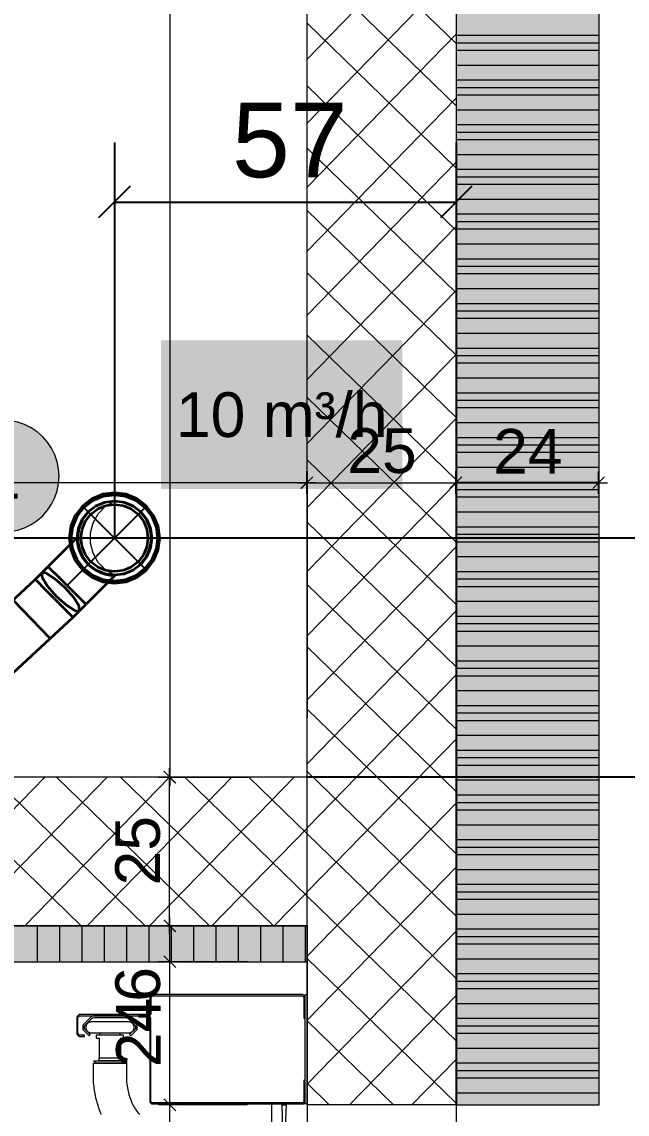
# Model space of a CAD drawing. Extents: x 0 to 1189, y 0 to 841.
# Drawn here: x 851.27 to 871.58, y 444.8 to 481.47 of the extents above; entities that cross this region are included whole.
import ezdxf
from ezdxf.lldxf.tags import DXFTag

# ---------------------------------------------------------------- set-up
doc = ezdxf.new("R2010")
doc.units = 0
doc.linetypes.add('_Hiddenline_', pattern=[3, 2, -1])
doc.layers.get('0').update_dxf_attribs({"lineweight": 35})
for name, color, linetype, lineweight in [('152.0 Kanalisation', 7, 'Continuous', 25), ('211.5 Stahlbeton Kontur', 7, 'Continuous', 25), ('211.5 Stahlbeton Schraffur', 7, 'Continuous', 25), ('221.6 Garagentor', 7, 'Continuous', 25), ('225.2 Dämmung Aussen', 7, 'Continuous', 25), ('225.2 Dämmung Innen', 7, 'Continuous', 25), ('Bemassung', 7, 'Continuous', 25), ('Gebäude Kontur', 7, 'Continuous', 25), ('Hilfskörper', 7, 'Continuous', 25)]:
    doc.layers.add(name, color=color, linetype=linetype, lineweight=lineweight)
for name, color, linetype, lineweight, true_color in [('L_Auslass', 7, 'Continuous', 35, 0xababab), ('L_Mass', 5, 'Continuous', 25, 0x0000ff), ('L_Zuluft_eingelegt', 1, 'fein_strichliert', 35, 0xff0000)]:
    doc.layers.add(name, color=color, linetype=linetype, lineweight=lineweight, true_color=true_color)
doc.styles.get("Standard").update_dxf_attribs({"font": 'arial.ttf'})
tags = doc.linetypes.add('fein_strichliert', pattern=[4, 1, -2, 1]).pattern_tags.tags
tags[8:9] = [DXFTag(74, 4), DXFTag(75, 0), DXFTag(340, '0'), DXFTag(46, 0.0), DXFTag(50, 0.0), DXFTag(44, 0.0), DXFTag(45, 0.0)]
tags[6:7] = [DXFTag(74, 4), DXFTag(75, 0), DXFTag(340, '0'), DXFTag(46, 0.0), DXFTag(50, 0.0), DXFTag(44, 0.0), DXFTag(45, 0.0)]
tags[4:5] = [DXFTag(74, 4), DXFTag(75, 0), DXFTag(340, '0'), DXFTag(46, 0.0), DXFTag(50, 0.0), DXFTag(44, 0.0), DXFTag(45, 0.0)]
tags = doc.linetypes.add('Strichlin_lang', pattern=[0.5, 0.3, -0.2]).pattern_tags.tags
tags[6:7] = [DXFTag(74, 4), DXFTag(75, 0), DXFTag(340, '0'), DXFTag(46, 1.0), DXFTag(50, 0.0), DXFTag(44, 0.0), DXFTag(45, 0.0)]
tags[4:5] = [DXFTag(74, 4), DXFTag(75, 0), DXFTag(340, '0'), DXFTag(46, 1.0), DXFTag(50, 0.0), DXFTag(44, 0.0), DXFTag(45, 0.0)]
tags = doc.linetypes.add('STRICHPUNKT2', pattern=[12.7, 6.35, -3.175, 0, -3.175]).pattern_tags.tags
tags[10:11] = [DXFTag(74, 4), DXFTag(75, 0), DXFTag(340, '0'), DXFTag(46, 0.0), DXFTag(50, 0.0), DXFTag(44, 0.0), DXFTag(45, 0.0)]
tags[8:9] = [DXFTag(74, 4), DXFTag(75, 0), DXFTag(340, '0'), DXFTag(46, 0.0), DXFTag(50, 0.0), DXFTag(44, 0.0), DXFTag(45, 0.0)]
tags[6:7] = [DXFTag(74, 4), DXFTag(75, 0), DXFTag(340, '0'), DXFTag(46, 0.0), DXFTag(50, 0.0), DXFTag(44, 0.0), DXFTag(45, 0.0)]
tags[4:5] = [DXFTag(74, 4), DXFTag(75, 0), DXFTag(340, '0'), DXFTag(46, 0.0), DXFTag(50, 0.0), DXFTag(44, 0.0), DXFTag(45, 0.0)]
tags = doc.linetypes.add('Wipeout_Contour', pattern=[1, 0, -1]).pattern_tags.tags
tags[6:7] = [DXFTag(74, 4), DXFTag(75, 0), DXFTag(340, '0'), DXFTag(46, 1.0), DXFTag(50, 0.0), DXFTag(44, 0.0), DXFTag(45, 0.0)]
tags[4:5] = [DXFTag(74, 4), DXFTag(75, 0), DXFTag(340, '0'), DXFTag(46, 1.0), DXFTag(50, 0.0), DXFTag(44, 0.0), DXFTag(45, 0.0)]

# ---------------------------------------------------------------- blocks, each defined once
blk = doc.blocks.new('Referenz-A0SO6TOG06', base_point=(4.401, 96.704))
at = {"layer": '152.0 Kanalisation', "color": 0, "lineweight": 13}
blk.add_line((865.837, 445.12), (865.835, 385.12), dxfattribs=at)
at = {"layer": '211.5 Stahlbeton Kontur', "color": 0, "lineweight": 18}
for p, q in [((865.839, 541.12), (865.837, 445.12)), ((860.842, 445.12), (860.837, 536.122)), ((860.836, 456.12), (619.836, 456.12)), ((860.836, 451.127), (860.836, 456.12)), ((619.836, 451.127), (860.836, 451.127)), ((865.837, 445.12), (860.842, 445.12))]:
    blk.add_line(p, q, dxfattribs=at)
at = {"layer": '211.5 Stahlbeton Schraffur', "color": 0, "lineweight": 13}
for p, q in [((865.837, 480.744), (860.84, 485.607)), ((860.84, 480.223), (865.838, 485.36)), ((865.837, 478.652), (860.84, 483.514)), ((860.84, 478.072), (865.838, 483.209)), ((865.837, 476.559), (860.84, 481.421)), ((860.84, 475.921), (865.837, 481.057)), ((865.837, 474.466), (860.84, 479.328)), ((860.84, 473.771), (865.837, 478.906)), ((865.837, 472.373), (860.84, 477.235)), ((860.841, 471.62), (865.837, 476.755)), ((865.837, 470.28), (860.84, 475.142)), ((860.841, 469.469), (865.837, 474.604)), ((865.837, 468.188), (860.841, 473.049)), ((860.841, 467.318), (865.837, 472.453)), ((865.837, 466.095), (860.841, 470.956)), ((860.841, 465.167), (865.837, 470.302)), ((865.837, 464.002), (860.841, 468.863)), ((860.841, 463.016), (865.837, 468.151)), ((865.837, 461.909), (860.841, 466.77)), ((860.841, 460.865), (865.837, 466)), ((865.837, 459.817), (860.841, 464.677)), ((860.841, 458.714), (865.837, 463.849)), ((865.837, 457.724), (860.841, 462.584)), ((860.842, 456.564), (865.837, 461.698)), ((865.837, 455.631), (860.841, 460.491)), ((860.842, 454.413), (865.837, 459.547)), ((865.837, 453.538), (860.841, 458.399)), ((860.842, 452.262), (865.837, 457.396)), ((865.837, 451.445), (860.842, 456.306)), ((847.181, 451.127), (852.039, 456.12)), ((853.258, 451.127), (848.126, 456.12)), ((849.274, 451.127), (854.132, 456.12)), ((855.409, 451.127), (850.277, 456.12)), ((851.367, 451.127), (856.224, 456.12)), ((857.56, 451.127), (852.428, 456.12)), ((853.46, 451.127), (858.317, 456.12)), ((859.711, 451.127), (854.579, 456.12)), ((855.552, 451.127), (860.41, 456.12)), ((860.836, 452.125), (856.73, 456.12)), ((860.836, 454.218), (858.881, 456.12)), ((860.842, 450.111), (865.837, 455.245)), ((857.645, 451.127), (860.836, 454.407)), ((865.837, 449.353), (860.842, 454.213)), ((860.842, 447.96), (865.837, 453.094)), ((859.738, 451.127), (860.836, 452.256)), ((865.837, 447.26), (860.842, 452.12)), ((860.842, 445.809), (865.837, 450.943)), ((865.837, 445.167), (860.842, 450.027)), ((862.264, 445.12), (865.837, 448.792)), ((863.734, 445.12), (860.842, 447.934)), ((864.357, 445.12), (865.837, 446.64)), ((861.583, 445.12), (860.842, 445.841))]:
    blk.add_line(p, q, dxfattribs=at)
at = {"layer": '221.6 Garagentor', "color": 0, "lineweight": 13}
for p, q in [((855.638, 448.817), (855.56, 448.738)), ((860.695, 448.817), (855.638, 448.817)), ((860.774, 448.738), (860.695, 448.817)), ((860.774, 445.149), (860.774, 448.817)), ((860.774, 448.817), (860.839, 448.817)), ((860.839, 448.817), (860.839, 445.149)), ((855.56, 448.738), (855.56, 448.188)), ((855.6, 448.722), (855.655, 448.777)), ((855.6, 448.171), (855.6, 448.722)), ((855.655, 448.777), (860.679, 448.777)), ((860.679, 448.777), (860.734, 448.722)), ((860.734, 448.722), (860.734, 448.031)), ((860.774, 448.031), (860.774, 448.738)), ((853.188, 448.149), (853.109, 448.07)), ((853.149, 448.053), (853.205, 448.109)), ((855.52, 448.149), (853.188, 448.149)), ((853.205, 448.109), (855.537, 448.109)), ((853.604, 448.084), (853.311, 447.79)), ((853.665, 448.109), (853.604, 448.084)), ((854.781, 448.109), (853.665, 448.109)), ((854.842, 448.084), (854.781, 448.109)), ((855.136, 447.79), (854.842, 448.084)), ((855.52, 448.109), (855.18, 448.109)), ((855.18, 448.109), (855.18, 448.069)), ((855.56, 448.188), (855.52, 448.149)), ((855.599, 448.031), (855.52, 448.109)), ((855.537, 448.109), (855.6, 448.171)), ((853.109, 448.07), (853.109, 447.494)), ((853.149, 447.51), (853.149, 448.053)), ((853.311, 447.79), (853.311, 447.642)), ((853.371, 447.766), (853.638, 448.033)), ((853.371, 447.667), (853.371, 447.766)), ((853.416, 447.749), (853.412, 447.721)), ((853.412, 447.721), (853.412, 447.713)), ((853.412, 447.713), (853.412, 447.706)), ((853.423, 447.775), (853.416, 447.749)), ((853.432, 447.799), (853.423, 447.775)), ((853.444, 447.82), (853.432, 447.799)), ((853.458, 447.839), (853.444, 447.82)), ((853.475, 447.855), (853.458, 447.839)), ((853.494, 447.869), (853.475, 447.855)), ((853.516, 447.88), (853.494, 447.869)), ((853.539, 447.889), (853.516, 447.88)), ((853.566, 447.896), (853.539, 447.889)), ((853.595, 447.9), (853.566, 447.896)), ((854.56, 447.9), (853.595, 447.9)), ((853.638, 448.033), (853.677, 448.049)), ((853.677, 448.049), (854.77, 448.049)), ((854.801, 447.9), (854.56, 447.9)), ((854.77, 448.049), (854.808, 448.033)), ((854.831, 447.9), (854.801, 447.9)), ((854.808, 448.033), (855.076, 447.766)), ((854.847, 447.9), (854.831, 447.9)), ((854.861, 447.899), (854.847, 447.9)), ((854.889, 447.894), (854.861, 447.899)), ((854.915, 447.887), (854.889, 447.894)), ((854.938, 447.877), (854.915, 447.887)), ((854.959, 447.865), (854.938, 447.877)), ((854.977, 447.85), (854.959, 447.865)), ((854.993, 447.833), (854.977, 447.85)), ((855.007, 447.814), (854.993, 447.833)), ((855.018, 447.792), (855.007, 447.814)), ((855.026, 447.767), (855.018, 447.792)), ((855.032, 447.741), (855.026, 447.767)), ((855.031, 447.683), (855.035, 447.712)), ((855.034, 447.726), (855.032, 447.741)), ((855.035, 447.719), (855.034, 447.726)), ((855.035, 447.712), (855.035, 447.719)), ((855.076, 447.766), (855.076, 447.667)), ((855.136, 447.642), (855.136, 447.79)), ((855.18, 448.069), (855.504, 448.069)), ((855.504, 448.069), (855.559, 448.014)), ((855.559, 448.014), (855.559, 445.211)), ((855.599, 445.227), (855.599, 448.031)), ((860.734, 448.031), (860.774, 448.031)), ((853.109, 447.494), (853.188, 447.415)), ((853.205, 447.455), (853.149, 447.51)), ((853.188, 447.415), (853.371, 447.415)), ((853.371, 447.455), (853.205, 447.455)), ((853.311, 447.642), (853.521, 447.432)), ((853.563, 447.474), (853.371, 447.667)), ((853.371, 447.415), (853.371, 447.455)), ((853.412, 447.706), (853.414, 447.692)), ((853.414, 447.692), (853.42, 447.665)), ((853.42, 447.665), (853.429, 447.641)), ((853.429, 447.641), (853.44, 447.619)), ((853.44, 447.619), (853.454, 447.599)), ((853.454, 447.599), (853.469, 447.582)), ((853.469, 447.582), (853.488, 447.568)), ((853.488, 447.568), (853.509, 447.556)), ((853.509, 447.556), (853.532, 447.546)), ((853.521, 447.432), (853.563, 447.474)), ((853.532, 447.546), (853.557, 447.539)), ((853.557, 447.539), (853.585, 447.534)), ((853.585, 447.534), (853.6, 447.533)), ((853.6, 447.533), (853.615, 447.533)), ((853.615, 447.533), (853.645, 447.533)), ((853.645, 447.533), (853.887, 447.533)), ((854.682, 447.454), (853.765, 447.454)), ((853.765, 447.454), (853.765, 447.349)), ((853.765, 447.349), (853.857, 447.349)), ((853.857, 447.349), (853.857, 446.694)), ((853.887, 447.533), (854.852, 447.533)), ((853.891, 447.454), (853.891, 447.533)), ((853.891, 447.533), (854.556, 447.533)), ((854.556, 447.454), (853.891, 447.454)), ((854.556, 447.533), (854.556, 447.454)), ((854.59, 446.694), (854.59, 447.349)), ((854.59, 447.349), (854.682, 447.349)), ((854.682, 447.349), (854.682, 447.454)), ((854.852, 447.533), (854.881, 447.537)), ((854.881, 447.537), (854.908, 447.543)), ((855.076, 447.667), (854.883, 447.474)), ((854.883, 447.474), (854.926, 447.432)), ((854.908, 447.543), (854.931, 447.552)), ((854.926, 447.432), (855.136, 447.642)), ((854.931, 447.552), (854.953, 447.564)), ((854.953, 447.564), (854.972, 447.578)), ((854.972, 447.578), (854.989, 447.594)), ((854.989, 447.594), (855.003, 447.612)), ((855.003, 447.612), (855.015, 447.634)), ((855.015, 447.634), (855.024, 447.657)), ((855.024, 447.657), (855.031, 447.683)), ((853.857, 446.694), (854.59, 446.694)), ((853.857, 446.59), (853.857, 446.694)), ((853.857, 446.694), (854.59, 446.694)), ((854.59, 446.694), (854.59, 446.59)), ((853.668, 446.51), (853.668, 446.511)), ((853.668, 446.511), (853.669, 446.511)), ((853.668, 446.508), (853.668, 446.51)), ((853.668, 446.504), (853.668, 446.508)), ((853.668, 446.496), (853.668, 446.504)), ((853.668, 446.48), (853.668, 446.496)), ((853.668, 446.417), (853.668, 446.48)), ((853.668, 445.908), (853.668, 446.417)), ((853.669, 446.511), (853.701, 446.511)), ((853.752, 446.511), (853.673, 446.59)), ((853.673, 446.59), (854.774, 446.59)), ((853.701, 446.511), (853.828, 446.511)), ((854.695, 446.511), (853.752, 446.511)), ((853.828, 446.511), (854.082, 446.511)), ((854.59, 446.59), (853.857, 446.59)), ((854.082, 446.511), (854.591, 446.511)), ((854.591, 446.511), (854.718, 446.511)), ((854.774, 446.59), (854.695, 446.511)), ((854.718, 446.511), (854.75, 446.511)), ((854.75, 446.511), (854.766, 446.511)), ((854.766, 446.511), (854.774, 446.511)), ((854.774, 446.511), (854.778, 446.511)), ((854.778, 446.511), (854.779, 446.511)), ((854.779, 446.511), (854.779, 446.51)), ((854.779, 446.51), (854.779, 446.508)), ((854.779, 446.508), (854.779, 446.445)), ((854.779, 446.445), (854.779, 446.19)), ((853.674, 445.845), (853.668, 445.908)), ((854.779, 446.19), (854.779, 445.936)), ((854.779, 445.936), (854.779, 445.904)), ((854.779, 445.904), (854.782, 445.873)), ((854.782, 445.873), (854.79, 445.811)), ((860.734, 445.935), (860.734, 445.227)), ((860.774, 445.935), (860.734, 445.935)), ((860.774, 445.211), (860.774, 445.935)), ((853.682, 445.783), (853.674, 445.845)), ((853.689, 445.722), (853.682, 445.783)), ((853.698, 445.661), (853.689, 445.722)), ((853.707, 445.601), (853.698, 445.661)), ((853.717, 445.542), (853.707, 445.601)), ((853.728, 445.483), (853.717, 445.542)), ((854.79, 445.811), (854.798, 445.75)), ((854.798, 445.75), (854.808, 445.691)), ((854.808, 445.691), (854.819, 445.632)), ((854.819, 445.632), (854.831, 445.575)), ((854.831, 445.575), (854.844, 445.519)), ((854.844, 445.519), (854.859, 445.464)), ((853.739, 445.425), (853.728, 445.483)), ((853.751, 445.368), (853.739, 445.425)), ((853.764, 445.312), (853.751, 445.368)), ((853.777, 445.256), (853.764, 445.312)), ((853.792, 445.201), (853.777, 445.256)), ((853.807, 445.147), (853.792, 445.201)), ((853.823, 445.093), (853.807, 445.147)), ((854.859, 445.464), (854.874, 445.411)), ((854.874, 445.411), (854.891, 445.358)), ((854.891, 445.358), (854.909, 445.307)), ((854.909, 445.307), (854.929, 445.257)), ((854.929, 445.257), (854.949, 445.209)), ((854.949, 445.209), (854.971, 445.161)), ((854.971, 445.161), (854.994, 445.115)), ((855.559, 445.211), (855.622, 445.148)), ((855.638, 445.188), (855.599, 445.227)), ((855.622, 445.148), (860.712, 445.148)), ((860.695, 445.188), (855.638, 445.188)), ((859.639, 445.149), (859.639, 385.149)), ((860.839, 445.149), (859.639, 445.149)), ((860.734, 445.227), (860.695, 445.188)), ((860.712, 445.148), (860.774, 445.211)), ((860.839, 445.149), (860.774, 445.149)), ((853.839, 445.04), (853.823, 445.093)), ((853.856, 444.988), (853.839, 445.04)), ((853.874, 444.937), (853.856, 444.988)), ((853.893, 444.886), (853.874, 444.937)), ((853.912, 444.836), (853.893, 444.886)), ((853.932, 444.787), (853.912, 444.836)), ((854.994, 445.115), (855.018, 445.07)), ((855.018, 445.07), (855.044, 445.026)), ((855.044, 445.026), (855.07, 444.983)), ((855.07, 444.983), (855.098, 444.942)), ((855.098, 444.942), (855.127, 444.901)), ((855.127, 444.901), (855.157, 444.862)), ((855.157, 444.862), (855.189, 444.824)), ((855.189, 444.824), (855.221, 444.788)), ((860.028, 444.337), (860.001, 445.122)), ((860.001, 445.122), (860.131, 445.122)), ((860.131, 445.122), (860.105, 444.337))]:
    blk.add_line(p, q, dxfattribs=at)
at = {"layer": '225.2 Dämmung Aussen', "color": 0, "lineweight": 13}
for p, q in [((865.837, 550.922), (865.837, 445.12)), ((870.64, 445.12), (870.64, 550.919)), ((865.837, 481.021), (870.64, 481.021)), ((865.837, 480.771), (870.64, 480.771)), ((865.837, 480.521), (870.64, 480.521)), ((865.837, 480.021), (870.64, 480.021)), ((865.837, 480.021), (870.64, 480.021)), ((865.837, 479.521), (870.64, 479.521)), ((865.837, 479.271), (870.64, 479.271)), ((865.837, 479.021), (870.64, 479.021)), ((865.837, 478.521), (870.64, 478.521)), ((865.837, 478.521), (870.64, 478.521)), ((865.837, 478.021), (870.64, 478.021)), ((865.837, 477.771), (870.64, 477.771)), ((865.837, 477.521), (870.64, 477.521)), ((865.837, 477.021), (870.64, 477.021)), ((865.837, 477.021), (870.64, 477.021)), ((865.837, 476.521), (870.64, 476.521)), ((865.837, 476.271), (870.64, 476.271)), ((865.837, 476.021), (870.64, 476.021)), ((865.837, 475.521), (870.64, 475.521)), ((865.837, 475.521), (870.64, 475.521)), ((865.837, 475.021), (870.64, 475.021)), ((865.837, 474.771), (870.64, 474.771)), ((865.837, 474.521), (870.64, 474.521)), ((865.837, 474.021), (870.64, 474.021)), ((865.837, 474.021), (870.64, 474.021)), ((865.837, 473.521), (870.64, 473.521)), ((865.837, 473.271), (870.64, 473.271)), ((865.837, 473.021), (870.64, 473.021)), ((865.837, 472.521), (870.64, 472.521)), ((865.837, 472.521), (870.64, 472.521)), ((865.837, 472.021), (870.64, 472.021)), ((865.837, 471.771), (870.64, 471.771)), ((865.837, 471.521), (870.64, 471.521)), ((865.837, 471.021), (870.64, 471.021)), ((865.837, 471.021), (870.64, 471.021)), ((865.837, 470.521), (870.64, 470.521)), ((865.837, 470.271), (870.64, 470.271)), ((865.837, 470.021), (870.64, 470.021)), ((865.837, 469.521), (870.64, 469.521)), ((865.837, 469.521), (870.64, 469.521)), ((865.837, 469.021), (870.64, 469.021)), ((865.837, 468.771), (870.64, 468.771)), ((865.837, 468.521), (870.64, 468.521)), ((865.837, 468.021), (870.64, 468.021)), ((865.837, 468.021), (870.64, 468.021)), ((865.837, 467.521), (870.64, 467.521)), ((865.837, 467.271), (870.64, 467.271)), ((865.837, 467.021), (870.64, 467.021)), ((865.837, 466.521), (870.64, 466.521)), ((865.837, 466.521), (870.64, 466.521)), ((865.837, 466.021), (870.64, 466.021)), ((865.837, 465.771), (870.64, 465.771)), ((865.837, 465.521), (870.64, 465.521)), ((865.837, 465.021), (870.64, 465.021)), ((865.837, 465.021), (870.64, 465.021)), ((865.837, 464.521), (870.64, 464.521)), ((865.837, 464.271), (870.64, 464.271)), ((865.837, 464.021), (870.64, 464.021)), ((865.837, 463.521), (870.64, 463.521)), ((865.837, 463.521), (870.64, 463.521)), ((865.837, 463.021), (870.64, 463.021)), ((865.837, 462.771), (870.64, 462.771)), ((865.837, 462.521), (870.64, 462.521)), ((865.837, 462.021), (870.64, 462.021)), ((865.837, 462.021), (870.64, 462.021)), ((865.837, 461.521), (870.64, 461.521)), ((865.837, 461.271), (870.64, 461.271)), ((865.837, 461.021), (870.64, 461.021)), ((865.837, 460.521), (870.64, 460.521)), ((865.837, 460.521), (870.64, 460.521)), ((865.837, 460.021), (870.64, 460.021)), ((865.837, 459.771), (870.64, 459.771)), ((865.837, 459.521), (870.64, 459.521)), ((865.837, 459.021), (870.64, 459.021)), ((865.837, 459.021), (870.64, 459.021)), ((865.837, 458.521), (870.64, 458.521)), ((865.837, 458.271), (870.64, 458.271)), ((865.837, 458.021), (870.64, 458.021)), ((865.837, 457.521), (870.64, 457.521)), ((865.837, 457.521), (870.64, 457.521)), ((865.837, 457.021), (870.64, 457.021)), ((865.837, 456.771), (870.64, 456.771)), ((865.837, 456.521), (870.64, 456.521)), ((865.837, 456.021), (870.64, 456.021)), ((865.837, 456.021), (870.64, 456.021)), ((865.837, 455.521), (870.64, 455.521)), ((865.837, 455.271), (870.64, 455.271)), ((865.837, 455.021), (870.64, 455.021)), ((865.837, 454.521), (870.64, 454.521)), ((865.837, 454.521), (870.64, 454.521)), ((865.837, 454.021), (870.64, 454.021)), ((865.837, 453.771), (870.64, 453.771)), ((865.837, 453.521), (870.64, 453.521)), ((865.837, 453.021), (870.64, 453.021)), ((865.837, 453.021), (870.64, 453.021)), ((865.837, 452.521), (870.64, 452.521)), ((865.837, 452.271), (870.64, 452.271)), ((865.837, 452.021), (870.64, 452.021)), ((865.837, 451.521), (870.64, 451.521)), ((865.837, 451.521), (870.64, 451.521)), ((865.837, 451.021), (870.64, 451.021)), ((865.837, 450.771), (870.64, 450.771)), ((865.837, 450.521), (870.64, 450.521)), ((865.837, 450.021), (870.64, 450.021)), ((865.837, 450.021), (870.64, 450.021)), ((865.837, 449.521), (870.64, 449.521)), ((865.837, 449.271), (870.64, 449.271)), ((865.837, 449.021), (870.64, 449.021)), ((865.837, 448.521), (870.64, 448.521)), ((865.837, 448.521), (870.64, 448.521)), ((865.837, 448.021), (870.64, 448.021)), ((865.837, 447.771), (870.64, 447.771)), ((865.837, 447.521), (870.64, 447.521)), ((865.837, 447.021), (870.64, 447.021)), ((865.837, 447.021), (870.64, 447.021)), ((865.837, 446.521), (870.64, 446.521)), ((865.837, 446.271), (870.64, 446.271)), ((865.837, 446.021), (870.64, 446.021)), ((865.837, 445.521), (870.64, 445.521)), ((865.837, 445.521), (870.64, 445.521)), ((865.837, 445.12), (870.64, 445.12))]:
    blk.add_line(p, q, dxfattribs=at)
at = {"layer": '225.2 Dämmung Aussen', "color": 0, "linetype": 'Wipeout_Contour', "lineweight": 0, "ltscale": 69.361911}
for p, q in [((870.64, 445.12), (870.64, 550.919)), ((870.64, 445.12), (870.64, 550.919)), ((865.837, 541.12), (865.837, 445.12)), ((865.837, 541.12), (865.837, 445.12)), ((865.837, 445.12), (870.64, 445.12)), ((865.837, 445.12), (870.64, 445.12))]:
    blk.add_line(p, q, dxfattribs=at)
at = {"layer": '225.2 Dämmung Aussen', "color": 7, "linetype": 'Wipeout_Contour', "lineweight": 0, "ltscale": 69.361911, "true_color": 0xffffff}
for points in [[(865.837, 445.12), (870.64, 445.12), (865.837, 541.12)], [(870.64, 445.12), (865.837, 541.12), (870.64, 541.12)], [(865.837, 445.12), (870.64, 445.12), (865.837, 541.12)], [(870.64, 445.12), (865.837, 541.12), (870.64, 541.12)]]:
    blk.add_solid(points, dxfattribs=at)
at = {"layer": '225.2 Dämmung Innen', "color": 0, "linetype": 'Wipeout_Contour', "lineweight": 0, "ltscale": 32.549301}
for p, q in [((860.836, 451.127), (782.736, 451.127)), ((860.836, 449.922), (860.836, 451.127)), ((782.736, 449.922), (860.836, 449.922))]:
    blk.add_line(p, q, dxfattribs=at)
at = {"layer": '225.2 Dämmung Innen', "color": 0, "lineweight": 13}
for p, q in [((860.836, 451.127), (782.736, 451.127)), ((851.786, 449.922), (851.786, 451.127)), ((852.536, 449.922), (852.536, 451.127)), ((853.286, 449.922), (853.286, 451.127)), ((854.036, 449.922), (854.036, 451.127)), ((854.786, 449.922), (854.786, 451.127)), ((855.536, 449.922), (855.536, 451.127)), ((856.286, 449.922), (856.286, 451.127)), ((857.036, 449.922), (857.036, 451.127)), ((857.786, 449.922), (857.786, 451.127)), ((858.536, 449.922), (858.536, 451.127)), ((859.286, 449.922), (859.286, 451.127)), ((860.036, 449.922), (860.036, 451.127)), ((860.786, 449.922), (860.786, 451.127)), ((860.836, 449.922), (860.836, 451.127)), ((782.736, 449.922), (860.836, 449.922))]:
    blk.add_line(p, q, dxfattribs=at)
at = {"layer": '225.2 Dämmung Innen', "color": 7, "linetype": 'Wipeout_Contour', "lineweight": 0, "ltscale": 32.549301, "true_color": 0xffffff}
for points in [[(782.736, 449.922), (860.836, 449.922), (782.736, 451.127)], [(860.836, 449.922), (782.736, 451.127), (860.836, 451.127)]]:
    blk.add_solid(points, dxfattribs=at)
at = {"layer": 'Bemassung', "color": 0, "lineweight": 13}
for p, q in [((856.23, 536.122), (856.23, 456.12)), ((861.03, 466.201), (860.63, 465.801)), ((860.636, 465.801), (861.036, 466.201)), ((860.83, 465.626), (860.83, 466.376)), ((860.836, 466.376), (860.836, 458.12)), ((865.63, 465.801), (866.03, 466.201)), ((866.03, 466.201), (865.63, 465.801)), ((865.83, 465.626), (865.83, 466.376)), ((865.83, 465.626), (865.83, 466.376)), ((870.423, 465.801), (870.823, 466.201)), ((870.623, 465.626), (870.623, 466.376)), ((860.836, 466.001), (752.736, 466.001)), ((860.53, 466.001), (860.83, 466.001)), ((860.83, 466.001), (865.83, 466.001)), ((861.136, 466.001), (860.836, 466.001)), ((865.53, 466.001), (865.83, 466.001)), ((865.83, 466.001), (866.13, 466.001)), ((865.83, 466.001), (870.623, 466.001)), ((870.623, 466.001), (870.923, 466.001)), ((856.425, 455.92), (856.025, 456.32)), ((856.03, 456.32), (856.43, 455.92)), ((856.225, 456.12), (856.225, 456.42)), ((858.836, 456.12), (855.85, 456.12)), ((855.855, 456.12), (858.836, 456.12)), ((856.225, 451.127), (856.225, 456.12)), ((856.23, 456.12), (856.23, 455.82)), ((856.23, 451.127), (856.23, 451.427)), ((858.836, 451.127), (855.85, 451.127)), ((858.836, 451.127), (855.855, 451.127)), ((856.025, 451.327), (856.425, 450.927)), ((856.43, 450.927), (856.03, 451.327)), ((856.225, 450.827), (856.225, 451.127)), ((856.23, 449.922), (856.23, 451.127)), ((858.836, 449.922), (855.855, 449.922)), ((858.836, 449.922), (855.855, 449.922)), ((856.03, 450.122), (856.43, 449.722)), ((856.43, 449.722), (856.03, 450.122)), ((856.23, 449.922), (856.23, 450.222)), ((856.23, 449.622), (856.23, 449.922)), ((856.23, 445.12), (856.23, 449.922)), ((856.43, 444.92), (856.03, 445.32)), ((856.03, 445.32), (856.43, 444.92)), ((856.23, 445.12), (856.23, 445.42)), ((858.842, 445.12), (855.855, 445.12)), ((858.842, 445.12), (855.855, 445.12)), ((856.23, 385.121), (856.23, 445.12)), ((856.23, 444.82), (856.23, 445.12))]:
    blk.add_line(p, q, dxfattribs=at)
at = {"layer": 'Gebäude Kontur', "color": 0, "linetype": 'Strichlin_lang', "lineweight": 13, "ltscale": 0.13}
blk.add_line((865.841, 545.719), (865.841, 388.619), dxfattribs=at)
at = {"layer": 'Hilfskörper', "color": 0, "lineweight": 13}
for p, q in [((860.839, 451.149), (860.839, 445.149)), ((860.839, 445.149), (860.839, 451.149)), ((860.839, 451.149), (860.839, 445.149)), ((860.839, 451.149), (860.839, 445.149)), ((860.839, 445.149), (860.839, 451.149)), ((860.839, 449.648), (860.839, 451.149)), ((860.839, 449.648), (860.839, 451.149)), ((860.839, 451.149), (860.839, 449.648)), ((860.839, 449.648), (860.839, 451.149)), ((809.834, 449.922), (860.836, 449.922)), ((860.836, 449.922), (860.835, 381.122))]:
    blk.add_line(p, q, dxfattribs=at)
at = {"layer": 'Bemassung', "color": 0, "linetype": 'Continuous', "lineweight": 13, "ltscale": 0.13, "char_height": 1.5, "attachment_point": 1}
for s, insert in [('{\\fArial;25}', (862.186, 467.828)), ('{\\fArial;24}', (867.082, 467.804))]:
    blk.add_mtext(s, dxfattribs=dict(at, insert=insert))
at = {"layer": 'Bemassung', "color": 0, "linetype": 'Continuous', "lineweight": 13, "ltscale": 0.13, "char_height": 1.5, "attachment_point": 1, "rotation": 90}
for s, insert in [('{\\fArial;25}', (854.398, 452.48)), ('{\\fArial;6}', (854.403, 448.578)), ('{\\fArial;24}', (854.427, 446.377))]:
    blk.add_mtext(s, dxfattribs=dict(at, insert=insert))
blk = doc.blocks.new('Zuluft-Tellerventil Zehnder via STH 1-125-A0SO6TOY06', base_point=(852.853, 462.623))
at = {"color": 0, "lineweight": -2}
for p, q in [((853.613, 465.46), (853.298, 465.218)), ((853.979, 465.612), (853.613, 465.46)), ((853.748, 465.226), (854.049, 465.351)), ((854.052, 465.341), (853.753, 465.217)), ((854.373, 465.663), (853.979, 465.612)), ((854.049, 465.351), (854.373, 465.393)), ((854.373, 465.383), (854.052, 465.341)), ((854.766, 465.612), (854.373, 465.663)), ((854.373, 465.393), (854.696, 465.351)), ((854.694, 465.341), (854.373, 465.383)), ((854.993, 465.217), (854.694, 465.341)), ((854.696, 465.351), (854.998, 465.226)), ((855.133, 465.46), (854.766, 465.612)), ((855.448, 465.218), (855.133, 465.46)), ((853.298, 465.218), (853.057, 464.903)), ((853.29, 464.768), (853.489, 465.027)), ((853.496, 465.02), (853.299, 464.763)), ((853.489, 465.027), (853.748, 465.226)), ((853.753, 465.217), (853.496, 465.02)), ((853.577, 464.939), (853.81, 465.118)), ((853.81, 465.118), (854.082, 465.23)), ((854.082, 465.23), (854.373, 465.268)), ((854.373, 465.268), (854.664, 465.23)), ((854.664, 465.23), (854.935, 465.118)), ((854.935, 465.118), (855.168, 464.939)), ((855.25, 465.02), (854.993, 465.217)), ((854.998, 465.226), (855.257, 465.027)), ((855.447, 464.763), (855.25, 465.02)), ((855.257, 465.027), (855.455, 464.768)), ((855.689, 464.903), (855.448, 465.218)), ((853.057, 464.903), (852.905, 464.537)), ((853.165, 464.467), (853.29, 464.768)), ((853.299, 464.763), (853.175, 464.464)), ((853.286, 464.435), (853.399, 464.706)), ((853.399, 464.706), (853.577, 464.939)), ((855.168, 464.939), (855.347, 464.706)), ((855.347, 464.706), (855.46, 464.435)), ((855.571, 464.464), (855.447, 464.763)), ((855.455, 464.768), (855.58, 464.467)), ((855.841, 464.537), (855.689, 464.903)), ((852.905, 464.537), (852.853, 464.143)), ((853.123, 464.143), (853.165, 464.467)), ((853.175, 464.464), (853.133, 464.143)), ((853.248, 464.143), (853.286, 464.435)), ((855.46, 464.435), (855.498, 464.143)), ((855.613, 464.143), (855.571, 464.464)), ((855.58, 464.467), (855.623, 464.143)), ((855.893, 464.143), (855.841, 464.537)), ((852.853, 464.143), (852.905, 463.75)), ((853.165, 463.82), (853.123, 464.143)), ((853.133, 464.143), (853.175, 463.822)), ((853.286, 463.852), (853.248, 464.143)), ((853.399, 463.581), (853.286, 463.852)), ((855.46, 463.852), (855.347, 463.581)), ((855.498, 464.143), (855.46, 463.852)), ((855.571, 463.822), (855.613, 464.143)), ((855.623, 464.143), (855.58, 463.82)), ((855.841, 463.75), (855.893, 464.143)), ((852.905, 463.75), (853.057, 463.383)), ((853.29, 463.518), (853.165, 463.82)), ((853.175, 463.822), (853.299, 463.523)), ((853.489, 463.259), (853.29, 463.518)), ((853.299, 463.523), (853.496, 463.267)), ((853.577, 463.348), (853.399, 463.581)), ((855.347, 463.581), (855.168, 463.348)), ((855.25, 463.267), (855.447, 463.523)), ((855.455, 463.518), (855.257, 463.259)), ((855.447, 463.523), (855.571, 463.822)), ((855.58, 463.82), (855.455, 463.518)), ((855.689, 463.383), (855.841, 463.75)), ((853.057, 463.383), (853.298, 463.069)), ((853.748, 463.061), (853.489, 463.259)), ((853.496, 463.267), (853.753, 463.069)), ((853.81, 463.169), (853.577, 463.348)), ((854.082, 463.057), (853.81, 463.169)), ((854.935, 463.169), (854.664, 463.057)), ((855.168, 463.348), (854.935, 463.169)), ((854.993, 463.069), (855.25, 463.267)), ((855.257, 463.259), (854.998, 463.061)), ((855.448, 463.069), (855.689, 463.383)), ((853.298, 463.069), (853.613, 462.827)), ((853.613, 462.827), (853.979, 462.675)), ((854.049, 462.936), (853.748, 463.061)), ((853.753, 463.069), (854.052, 462.946)), ((854.373, 462.893), (854.049, 462.936)), ((854.052, 462.946), (854.373, 462.903)), ((854.373, 463.018), (854.082, 463.057)), ((854.664, 463.057), (854.373, 463.018)), ((854.373, 462.903), (854.694, 462.946)), ((854.696, 462.936), (854.373, 462.893)), ((854.694, 462.946), (854.993, 463.069)), ((854.998, 463.061), (854.696, 462.936)), ((854.766, 462.675), (855.133, 462.827)), ((855.133, 462.827), (855.448, 463.069)), ((853.979, 462.675), (854.373, 462.623)), ((854.373, 462.623), (854.766, 462.675))]:
    blk.add_line(p, q, dxfattribs=at)
at = {"color": 0, "linetype": 'STRICHPUNKT2', "lineweight": 25, "ltscale": 0.25}
for p, q in [((853.298, 463.069), (855.448, 465.218)), ((853.298, 465.218), (855.448, 463.069)), ((854.373, 464.143), (854.373, 464.143))]:
    blk.add_line(p, q, dxfattribs=at)
blk = doc.blocks.new('Bauteilbeschriftung-A0SO6TP006', base_point=(855.936, 465.785))
at = {"color": 7, "linetype": 'ByBlock', "lineweight": -2, "ltscale": 0.35, "true_color": 0xffffff}
for points in [[(855.936, 465.785), (864.038, 465.785), (855.936, 470.785)], [(864.038, 465.785), (855.936, 470.785), (864.038, 470.785)]]:
    blk.add_solid(points, dxfattribs=at)
at = {"color": 0, "linetype": 'ByBlock', "lineweight": -2, "ltscale": 0.35, "insert": (856.436, 469.035), "char_height": 1.5, "attachment_point": 1}
blk.add_mtext('{\\fArial;10 m³/h}', dxfattribs=at)
blk = doc.blocks.new('Positionsnummer-A0SO6TP206', base_point=(848.766, 464.343))
at = {"color": 0, "linetype": 'ByBlock', "lineweight": 18, "ltscale": 0.18}
for p, q in [((849.923, 467.95), (849.703, 467.842)), ((850.156, 468.029), (849.923, 467.95)), ((850.396, 468.077), (850.156, 468.029)), ((850.641, 468.093), (850.396, 468.077)), ((850.886, 468.077), (850.641, 468.093)), ((851.126, 468.029), (850.886, 468.077)), ((851.358, 467.95), (851.126, 468.029)), ((851.578, 467.842), (851.358, 467.95)), ((849.315, 467.544), (849.153, 467.359)), ((849.499, 467.706), (849.315, 467.544)), ((849.703, 467.842), (849.499, 467.706)), ((851.782, 467.706), (851.578, 467.842)), ((851.967, 467.544), (851.782, 467.706)), ((852.128, 467.359), (851.967, 467.544)), ((849.017, 467.156), (848.909, 466.936)), ((849.153, 467.359), (849.017, 467.156)), ((852.265, 467.156), (852.128, 467.359)), ((852.373, 466.936), (852.265, 467.156)), ((848.909, 466.936), (848.83, 466.703)), ((852.452, 466.703), (852.373, 466.936)), ((848.782, 466.463), (848.766, 466.218)), ((848.83, 466.703), (848.782, 466.463)), ((852.5, 466.463), (852.452, 466.703)), ((852.516, 466.218), (852.5, 466.463)), ((848.766, 466.218), (848.782, 465.973)), ((852.5, 465.973), (852.516, 466.218)), ((848.782, 465.973), (848.83, 465.733)), ((848.83, 465.733), (848.909, 465.5)), ((852.373, 465.5), (852.452, 465.733)), ((852.452, 465.733), (852.5, 465.973)), ((848.909, 465.5), (849.017, 465.281)), ((852.265, 465.281), (852.373, 465.5)), ((849.017, 465.281), (849.153, 465.077)), ((849.153, 465.077), (849.315, 464.892)), ((851.967, 464.892), (852.128, 465.077)), ((852.128, 465.077), (852.265, 465.281)), ((849.315, 464.892), (849.499, 464.73)), ((849.499, 464.73), (849.703, 464.594)), ((849.703, 464.594), (849.923, 464.486)), ((851.358, 464.486), (851.578, 464.594)), ((851.578, 464.594), (851.782, 464.73)), ((851.782, 464.73), (851.967, 464.892)), ((849.923, 464.486), (850.156, 464.407)), ((850.156, 464.407), (850.396, 464.359)), ((850.396, 464.359), (850.641, 464.343)), ((850.641, 464.343), (850.886, 464.359)), ((850.886, 464.359), (851.126, 464.407)), ((851.126, 464.407), (851.358, 464.486))]:
    blk.add_line(p, q, dxfattribs=at)
at = {"color": 7, "linetype": 'ByBlock', "lineweight": -2, "ltscale": 0.35, "true_color": 0xffffff}
for points in [[(851.517, 467.873), (849.76, 467.873), (851.436, 467.916)], [(849.76, 467.873), (851.436, 467.916), (849.852, 467.916)], [(851.436, 467.916), (849.852, 467.916), (851.341, 467.955)], [(849.852, 467.916), (851.341, 467.955), (849.934, 467.955)], [(851.341, 467.955), (849.934, 467.955), (851.257, 467.989)], [(849.934, 467.955), (851.257, 467.989), (850.032, 467.989)], [(851.257, 467.989), (850.032, 467.989), (851.156, 468.018)], [(850.032, 467.989), (851.156, 468.018), (850.117, 468.018)], [(851.156, 468.018), (850.117, 468.018), (851.071, 468.043)], [(850.117, 468.018), (851.071, 468.043), (850.221, 468.043)], [(851.071, 468.043), (850.221, 468.043), (850.963, 468.063)], [(850.221, 468.043), (850.963, 468.063), (850.305, 468.063)], [(850.963, 468.063), (850.305, 468.063), (850.882, 468.077)], [(850.305, 468.063), (850.882, 468.077), (850.419, 468.077)], [(850.882, 468.077), (850.419, 468.077), (850.753, 468.087)], [(850.419, 468.077), (850.753, 468.087), (850.496, 468.087)], [(850.753, 468.087), (850.496, 468.087), (850.689, 468.092)], [(852.049, 467.456), (849.236, 467.456), (851.98, 467.527)], [(849.236, 467.456), (851.98, 467.527), (849.298, 467.527)], [(851.98, 467.527), (849.298, 467.527), (851.914, 467.594)], [(849.298, 467.527), (851.914, 467.594), (849.371, 467.594)], [(851.914, 467.594), (849.371, 467.594), (851.838, 467.658)], [(849.371, 467.594), (851.838, 467.658), (849.44, 467.658)], [(851.838, 467.658), (849.44, 467.658), (851.766, 467.718)], [(849.44, 467.658), (851.766, 467.718), (849.52, 467.718)], [(851.766, 467.718), (849.52, 467.718), (851.683, 467.774)], [(849.52, 467.718), (851.683, 467.774), (849.594, 467.774)], [(851.683, 467.774), (849.594, 467.774), (851.606, 467.825)], [(849.594, 467.774), (851.606, 467.825), (849.68, 467.825)], [(851.606, 467.825), (849.68, 467.825), (851.517, 467.873)], [(849.68, 467.825), (851.517, 467.873), (849.76, 467.873)], [(852.315, 467.056), (848.964, 467.056), (852.273, 467.142)], [(848.964, 467.056), (852.273, 467.142), (849.012, 467.142)], [(852.273, 467.142), (849.012, 467.142), (852.22, 467.224)], [(849.012, 467.142), (852.22, 467.224), (849.059, 467.224)], [(852.22, 467.224), (849.059, 467.224), (852.169, 467.304)], [(849.059, 467.224), (852.169, 467.304), (849.116, 467.304)], [(852.169, 467.304), (849.116, 467.304), (852.108, 467.382)], [(849.116, 467.304), (852.108, 467.382), (849.171, 467.382)], [(852.108, 467.382), (849.171, 467.382), (852.049, 467.456)], [(849.171, 467.382), (852.049, 467.456), (849.236, 467.456)], [(852.451, 466.696), (848.828, 466.696), (852.427, 466.788)], [(848.828, 466.696), (852.427, 466.788), (848.857, 466.788)], [(852.427, 466.788), (848.857, 466.788), (852.393, 466.879)], [(848.857, 466.788), (852.393, 466.879), (848.886, 466.879)], [(852.393, 466.879), (848.886, 466.879), (852.359, 466.969)], [(848.886, 466.879), (852.359, 466.969), (848.925, 466.969)], [(852.359, 466.969), (848.925, 466.969), (852.315, 467.056)], [(848.925, 466.969), (852.315, 467.056), (848.964, 467.056)], [(852.511, 466.315), (848.768, 466.315), (852.506, 466.411)], [(848.768, 466.315), (852.506, 466.411), (848.778, 466.411)], [(852.506, 466.411), (848.778, 466.411), (852.491, 466.507)], [(848.778, 466.411), (852.491, 466.507), (848.788, 466.507)], [(852.491, 466.507), (848.788, 466.507), (852.476, 466.602)], [(848.788, 466.507), (852.476, 466.602), (848.808, 466.602)], [(852.476, 466.602), (848.808, 466.602), (852.451, 466.696)], [(848.808, 466.602), (852.451, 466.696), (848.828, 466.696)], [(852.516, 466.218), (848.768, 466.218), (852.511, 466.315)], [(848.768, 466.218), (852.511, 466.315), (848.768, 466.315)], [(852.511, 466.121), (848.768, 466.121), (852.516, 466.218)], [(848.768, 466.121), (852.516, 466.218), (848.768, 466.218)], [(848.778, 466.025), (852.511, 466.121), (848.768, 466.121)], [(852.506, 466.025), (848.778, 466.025), (852.511, 466.121)], [(848.788, 465.929), (852.506, 466.025), (848.778, 466.025)], [(852.491, 465.929), (848.788, 465.929), (852.506, 466.025)], [(848.808, 465.834), (852.491, 465.929), (848.788, 465.929)], [(852.476, 465.834), (848.808, 465.834), (852.491, 465.929)], [(848.828, 465.74), (852.476, 465.834), (848.808, 465.834)], [(852.451, 465.74), (848.828, 465.74), (852.476, 465.834)], [(848.857, 465.648), (852.451, 465.74), (848.828, 465.74)], [(852.427, 465.648), (848.857, 465.648), (852.451, 465.74)], [(848.886, 465.557), (852.427, 465.648), (848.857, 465.648)], [(852.393, 465.557), (848.886, 465.557), (852.427, 465.648)], [(848.925, 465.467), (852.393, 465.557), (848.886, 465.557)], [(852.359, 465.467), (848.925, 465.467), (852.393, 465.557)], [(848.964, 465.38), (852.359, 465.467), (848.925, 465.467)], [(852.315, 465.38), (848.964, 465.38), (852.359, 465.467)], [(849.012, 465.294), (852.315, 465.38), (848.964, 465.38)], [(852.273, 465.294), (849.012, 465.294), (852.315, 465.38)], [(849.059, 465.212), (852.273, 465.294), (849.012, 465.294)], [(852.22, 465.212), (849.059, 465.212), (852.273, 465.294)], [(849.116, 465.132), (852.22, 465.212), (849.059, 465.212)], [(852.169, 465.132), (849.116, 465.132), (852.22, 465.212)], [(849.171, 465.054), (852.169, 465.132), (849.116, 465.132)], [(852.108, 465.054), (849.171, 465.054), (852.169, 465.132)], [(849.236, 464.98), (852.108, 465.054), (849.171, 465.054)], [(852.049, 464.98), (849.236, 464.98), (852.108, 465.054)], [(849.298, 464.909), (852.049, 464.98), (849.236, 464.98)], [(851.98, 464.909), (849.298, 464.909), (852.049, 464.98)], [(849.371, 464.842), (851.98, 464.909), (849.298, 464.909)], [(851.914, 464.842), (849.371, 464.842), (851.98, 464.909)], [(849.44, 464.778), (851.914, 464.842), (849.371, 464.842)], [(851.838, 464.778), (849.44, 464.778), (851.914, 464.842)], [(849.52, 464.718), (851.838, 464.778), (849.44, 464.778)], [(851.766, 464.718), (849.52, 464.718), (851.838, 464.778)], [(849.594, 464.662), (851.766, 464.718), (849.52, 464.718)], [(851.683, 464.662), (849.594, 464.662), (851.766, 464.718)], [(849.68, 464.611), (851.683, 464.662), (849.594, 464.662)], [(851.606, 464.611), (849.68, 464.611), (851.683, 464.662)], [(849.76, 464.563), (851.606, 464.611), (849.68, 464.611)], [(851.517, 464.563), (849.76, 464.563), (851.606, 464.611)], [(849.852, 464.52), (851.517, 464.563), (849.76, 464.563)], [(851.436, 464.52), (849.852, 464.52), (851.517, 464.563)], [(849.934, 464.481), (851.436, 464.52), (849.852, 464.52)], [(851.341, 464.481), (849.934, 464.481), (851.436, 464.52)], [(850.032, 464.447), (851.341, 464.481), (849.934, 464.481)], [(851.257, 464.447), (850.032, 464.447), (851.341, 464.481)], [(850.117, 464.418), (851.257, 464.447), (850.032, 464.447)], [(851.156, 464.418), (850.117, 464.418), (851.257, 464.447)], [(850.221, 464.393), (851.156, 464.418), (850.117, 464.418)], [(851.071, 464.393), (850.221, 464.393), (851.156, 464.418)], [(850.305, 464.373), (851.071, 464.393), (850.221, 464.393)], [(850.963, 464.373), (850.305, 464.373), (851.071, 464.393)], [(850.419, 464.359), (850.963, 464.373), (850.305, 464.373)], [(850.882, 464.359), (850.419, 464.359), (850.963, 464.373)], [(850.496, 464.349), (850.882, 464.359), (850.419, 464.359)], [(850.753, 464.349), (850.496, 464.349), (850.882, 464.359)], [(850.689, 464.344), (850.753, 464.349), (850.496, 464.349)]]:
    blk.add_solid(points, dxfattribs=at)
at = {"color": 0, "linetype": 'ByBlock', "lineweight": 18, "ltscale": 0.18, "insert": (849.476, 466.968), "char_height": 1.5, "attachment_point": 1}
blk.add_mtext('{\\fArial; 1 }', dxfattribs=at)
blk = doc.blocks.new('Lüftungsrohr ComfoTube 90_ Rolle à 50 m-A0SO6TQY06', base_point=(765.422, 446.828))
at = {"color": 0, "linetype": 'ByBlock', "lineweight": -2, "ltscale": 0.35}
for p, q in [((852.038, 463.078), (852.147, 463.187)), ((852.231, 463.103), (852.146, 463.189)), ((848.357, 459.653), (851.726, 462.767)), ((851.798, 462.67), (851.712, 462.756)), ((851.726, 462.767), (851.823, 462.863)), ((851.823, 462.863), (851.931, 462.971)), ((852.086, 462.959), (851.929, 462.972)), ((851.929, 462.972), (851.942, 462.815)), ((851.931, 462.971), (852.038, 463.078)), ((851.942, 462.815), (852.122, 462.529)), ((852.372, 462.779), (852.086, 462.959)), ((852.464, 462.871), (852.231, 463.103)), ((852.71, 462.48), (852.372, 462.779)), ((852.782, 462.552), (852.464, 462.871)), ((852.031, 462.437), (851.798, 462.67)), ((852.349, 462.119), (852.031, 462.437)), ((852.122, 462.529), (852.421, 462.191)), ((853.009, 462.143), (852.71, 462.48)), ((852.782, 462.552), (853.1, 462.234)), ((850.985, 462.047), (852.198, 460.791)), ((852.349, 462.119), (852.667, 461.801)), ((852.421, 462.191), (852.759, 461.893)), ((853.189, 461.857), (853.009, 462.143)), ((853.1, 462.234), (853.333, 462.001)), ((852.667, 461.801), (852.9, 461.568)), ((852.759, 461.893), (853.044, 461.712)), ((853.044, 461.712), (853.202, 461.699)), ((853.093, 461.593), (853.2, 461.701)), ((853.202, 461.699), (853.189, 461.857)), ((853.2, 461.701), (853.308, 461.808)), ((853.308, 461.808), (853.417, 461.917)), ((853.333, 462.001), (853.418, 461.916)), ((849.524, 458.285), (852.971, 461.472)), ((852.9, 461.568), (852.985, 461.483)), ((852.971, 461.472), (853.093, 461.593))]:
    blk.add_line(p, q, dxfattribs=at)
blk = doc.blocks.new('TVA 125 _ Tube 90_ ohne EB_ weiss_ seitlich_ mit Bügel-A0SO6TT006', base_point=(852.146, 461.916))
at = {"color": 0, "linetype": 'ByBlock', "lineweight": -2, "ltscale": 0.35}
for p, q in [((853.348, 465.169), (853.648, 465.399)), ((853.648, 465.399), (853.998, 465.544)), ((853.748, 465.226), (854.049, 465.351)), ((853.998, 465.544), (854.373, 465.593)), ((854.049, 465.351), (854.373, 465.393)), ((854.373, 465.593), (854.748, 465.544)), ((854.373, 465.393), (854.696, 465.351)), ((854.696, 465.351), (854.998, 465.226)), ((854.748, 465.544), (855.098, 465.399)), ((855.098, 465.399), (855.398, 465.169)), ((853.117, 464.868), (853.348, 465.169)), ((853.29, 464.768), (853.489, 465.027)), ((853.489, 465.027), (853.748, 465.226)), ((854.998, 465.226), (855.257, 465.027)), ((855.257, 465.027), (855.455, 464.768)), ((855.398, 465.169), (855.629, 464.868)), ((852.972, 464.519), (853.117, 464.868)), ((853.165, 464.467), (853.29, 464.768)), ((855.455, 464.768), (855.58, 464.467)), ((855.629, 464.868), (855.773, 464.519)), ((852.923, 464.143), (852.972, 464.519)), ((853.123, 464.143), (853.165, 464.467)), ((855.58, 464.467), (855.623, 464.143)), ((855.773, 464.519), (855.823, 464.143)), ((853.123, 464.166), (852.146, 463.189)), ((852.972, 463.768), (852.923, 464.143)), ((853.123, 464.123), (853.123, 464.166)), ((853.165, 463.82), (853.123, 464.143)), ((853.131, 464.003), (853.123, 464.123)), ((853.162, 463.833), (853.131, 464.003)), ((855.623, 464.143), (855.58, 463.82)), ((855.823, 464.143), (855.773, 463.768)), ((853.117, 463.418), (852.972, 463.768)), ((853.23, 463.637), (853.162, 463.833)), ((853.29, 463.518), (853.165, 463.82)), ((853.34, 463.44), (853.23, 463.637)), ((853.489, 463.259), (853.29, 463.518)), ((855.455, 463.518), (855.257, 463.259)), ((855.58, 463.82), (855.455, 463.518)), ((855.773, 463.768), (855.629, 463.418)), ((852.167, 463.167), (852.146, 463.189)), ((852.231, 463.103), (852.167, 463.167)), ((853.348, 463.118), (853.117, 463.418)), ((853.489, 463.259), (853.34, 463.44)), ((853.648, 462.888), (853.348, 463.118)), ((853.748, 463.061), (853.489, 463.259)), ((853.489, 463.259), (853.669, 463.11)), ((853.669, 463.11), (853.866, 463.001)), ((855.257, 463.259), (854.998, 463.061)), ((855.398, 463.118), (855.098, 462.888)), ((855.629, 463.418), (855.398, 463.118)), ((852.332, 463.002), (852.231, 463.103)), ((852.464, 462.871), (852.332, 463.002)), ((852.617, 462.717), (852.464, 462.871)), ((854.396, 462.894), (853.418, 461.916)), ((853.998, 462.743), (853.648, 462.888)), ((854.049, 462.936), (853.748, 463.061)), ((853.866, 463.001), (854.062, 462.933)), ((854.373, 462.693), (853.998, 462.743)), ((854.373, 462.893), (854.049, 462.936)), ((854.062, 462.933), (854.233, 462.901)), ((854.233, 462.901), (854.352, 462.894)), ((854.352, 462.894), (854.396, 462.894)), ((854.696, 462.936), (854.373, 462.893)), ((854.748, 462.743), (854.373, 462.693)), ((854.998, 463.061), (854.696, 462.936)), ((855.098, 462.888), (854.748, 462.743)), ((852.782, 462.552), (852.617, 462.717)), ((852.782, 462.552), (852.947, 462.388)), ((852.947, 462.388), (853.1, 462.234)), ((853.1, 462.234), (853.232, 462.102)), ((853.232, 462.102), (853.333, 462.001)), ((853.333, 462.001), (853.397, 461.938)), ((853.397, 461.938), (853.418, 461.916))]:
    blk.add_line(p, q, dxfattribs=at)
at = {"color": 0, "linetype": '_Hiddenline_', "lineweight": 18}
for p, q in [((854.074, 465.212), (854.373, 465.393)), ((853.66, 464.656), (853.831, 464.961)), ((853.831, 464.961), (854.074, 465.212)), ((853.572, 464.318), (853.66, 464.656)), ((853.572, 463.969), (853.572, 464.318)), ((853.66, 463.631), (853.572, 463.969)), ((853.831, 463.326), (853.66, 463.631)), ((854.074, 463.075), (853.831, 463.326)), ((854.373, 462.893), (854.074, 463.075))]:
    blk.add_line(p, q, dxfattribs=at)
at = {"color": 0, "linetype": 'STRICHPUNKT2', "lineweight": 25, "ltscale": 0.25}
for q in [(852.782, 462.552), (854.373, 464.143)]:
    blk.add_line((854.373, 464.143), q, dxfattribs=at)
blk = doc.blocks.new('Maß-A0SO6TT406', base_point=(714.254, 455.59))
at = {"color": 0, "linetype": 'ByBlock', "lineweight": -2, "ltscale": 0.25}
for p, q in [((885.712, 464.144), (714.254, 464.144)), ((885.712, 456.12), (860.836, 456.12))]:
    blk.add_line(p, q, dxfattribs=at)
blk = doc.blocks.new('Maß-A0SO6TTS06', base_point=(853.843, 445.12))
at = {"color": 0, "linetype": 'ByBlock', "lineweight": -2, "ltscale": 0.25}
for p, q in [((854.373, 477.42), (854.373, 464.143)), ((865.841, 477.42), (865.841, 445.12)), ((854.903, 475.95), (853.843, 474.89)), ((866.371, 475.95), (865.31, 474.89)), ((854.373, 475.42), (865.841, 475.42))]:
    blk.add_line(p, q, dxfattribs=at)
at = {"color": 0, "linetype": 'ByBlock', "lineweight": -2, "ltscale": 0.25, "insert": (858.317, 478.753), "char_height": 2.5, "attachment_point": 1}
blk.add_mtext('{\\fArial;57}', dxfattribs=at)

msp = doc.modelspace()

# ---------------------------------------------------------------- block references
at = {"color": 8, "lineweight": 25, "ltscale": 0.25, "true_color": 0x808080}
msp.add_blockref('Referenz-A0SO6TOG06', (4.401, 96.704), dxfattribs=at)
at = {"layer": 'L_Auslass', "ltscale": 0.35}
for name, p in [('Bauteilbeschriftung-A0SO6TP006', (855.936, 465.785)), ('Positionsnummer-A0SO6TP206', (848.766, 464.343))]:
    msp.add_blockref(name, p, dxfattribs=at)
at = {"layer": 'L_Auslass', "linetype": 'Continuous', "ltscale": 0.35}
msp.add_blockref('Zuluft-Tellerventil Zehnder via STH 1-125-A0SO6TOY06', (852.853, 462.623), dxfattribs=at)
at = {"layer": 'L_Mass', "ltscale": 0.25}
for name, p in [('Maß-A0SO6TT406', (714.254, 455.59)), ('Maß-A0SO6TTS06', (853.843, 445.12))]:
    msp.add_blockref(name, p, dxfattribs=at)
at = {"layer": 'L_Zuluft_eingelegt', "linetype": 'Continuous', "ltscale": 0.35}
for name, p in [('Lüftungsrohr ComfoTube 90_ Rolle à 50 m-A0SO6TQY06', (765.422, 446.828)), ('TVA 125 _ Tube 90_ ohne EB_ weiss_ seitlich_ mit Bügel-A0SO6TT006', (852.146, 461.916))]:
    msp.add_blockref(name, p, dxfattribs=at)

doc.saveas('drawing.dxf')
